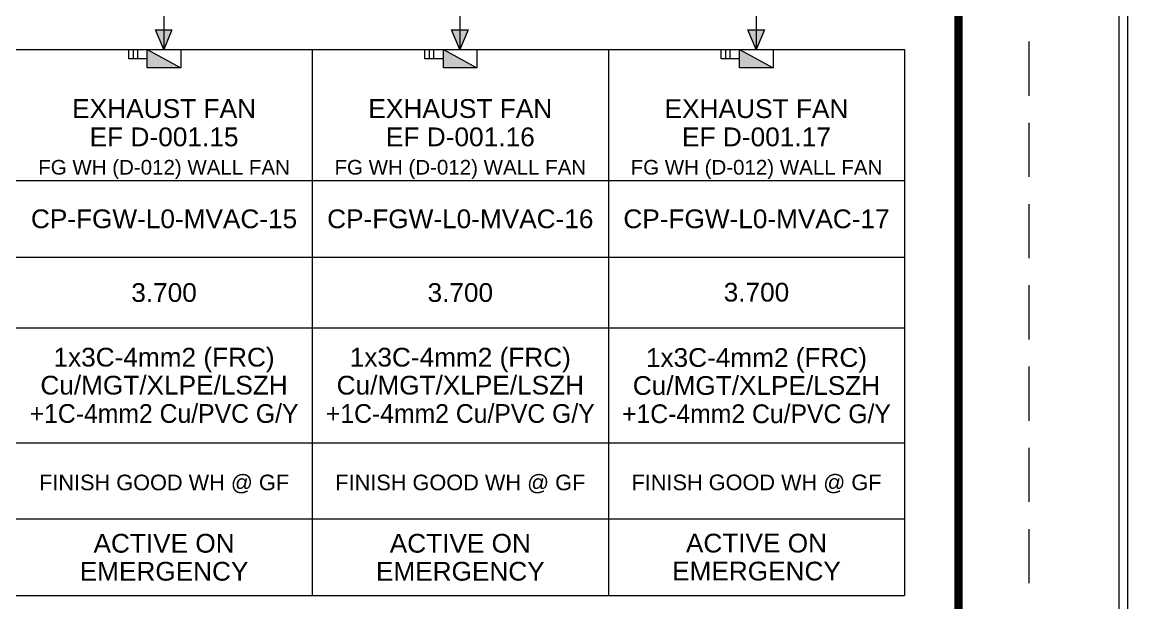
# Model space of a CAD drawing. Header units: millimetres. Extents: x -33055 to 42243, y -56860 to 24450.
# Drawn here: x 24951 to 37914, y 1727 to 8534 of the extents above; entities that cross this region are included whole.
import ezdxf
from ezdxf.enums import TextEntityAlignment as Align

# ---------------------------------------------------------------- set-up
doc = ezdxf.new("R2010")
doc.units = ezdxf.units.MM
for name, color, linetype in [('A-PATT-CONC', 7, 'Continuous'), ('E-BUSBAR', 7, 'Continuous'), ('E-CTRL', 7, 'Continuous'), ('E-FRAME', 7, 'Continuous'), ('E-SLD', 7, 'Continuous'), ('E-TABLE', 7, 'Continuous'), ('E-TEXT', 7, 'Continuous')]:
    doc.layers.add(name, color=color, linetype=linetype)
doc.styles.add('ARIAL', font='arial.ttf')

msp = doc.modelspace()

# ---------------------------------------------------------------- hatches: boundary and pattern name
at = {"layer": 'A-PATT-CONC'}
h = msp.add_hatch(color=7, dxfattribs=at)
h.dxf.hatch_style = 1
h.paths.add_polyline_path([(26416, 8215), (26810, 7999), (26416, 7999), (26416, 8215)])
h = msp.add_hatch(color=7, dxfattribs=at)
h.dxf.hatch_style = 1
h.paths.add_polyline_path([(29889, 8215), (30283, 7999), (29889, 7999), (29889, 8215)])
h = msp.add_hatch(color=7, dxfattribs=at)
h.dxf.hatch_style = 1
h.paths.add_polyline_path([(33362, 8215), (33755, 7999), (33362, 7999), (33362, 8215)])
at = {"layer": 'E-SLD'}
h = msp.add_hatch(color=7, dxfattribs=at)
h.dxf.hatch_style = 1
h.paths.add_polyline_path([(26513, 8443), (26708, 8443), (26611, 8215), (26513, 8443)])
h = msp.add_hatch(color=7, dxfattribs=at)
h.dxf.hatch_style = 1
h.paths.add_polyline_path([(29986, 8443), (30181, 8443), (30084, 8215), (29986, 8443)])
h = msp.add_hatch(color=7, dxfattribs=at)
h.dxf.hatch_style = 1
h.paths.add_polyline_path([(33459, 8444), (33654, 8444), (33556, 8215), (33459, 8444)])

# ---------------------------------------------------------------- linework, layer by layer
at = {"color": 7, "lineweight": 0}
for p, q in [((26255, 8105), (26255, 8202)), ((26306, 8105), (26306, 8202)), ((26416, 8215), (26810, 7999)), ((29728, 8105), (29728, 8202)), ((29779, 8105), (29779, 8202)), ((29889, 8215), (30283, 7999)), ((33201, 8105), (33201, 8203)), ((33251, 8105), (33251, 8203)), ((33362, 8215), (33755, 7999))]:
    msp.add_line(p, q, dxfattribs=at)
for points in [[(26416, 8105), (26200, 8105), (26200, 8202)], [(26810, 8215), (26810, 7999), (26416, 7999), (26416, 8215), (26810, 8215)], [(29889, 8105), (29673, 8105), (29673, 8202)], [(30283, 8215), (30283, 7999), (29889, 7999), (29889, 8215), (30283, 8215)], [(33362, 8105), (33146, 8105), (33146, 8203)], [(33755, 8215), (33755, 7999), (33362, 7999), (33362, 8215), (33755, 8215)]]:
    msp.add_lwpolyline(points, dxfattribs=at)
at = {"layer": 'A-PATT-CONC', "color": 7, "lineweight": 0}
for points in [[(26416, 8215), (26810, 7999), (26416, 7999), (26416, 8215)], [(29889, 8215), (30283, 7999), (29889, 7999), (29889, 8215)], [(33362, 8215), (33755, 7999), (33362, 7999), (33362, 8215)]]:
    msp.add_lwpolyline(points, dxfattribs=at)
at = {"layer": 'E-BUSBAR', "const_width": 100}
msp.add_lwpolyline([(35929, 14874), (35929, 337), (-25829, 337), (-25829, -3560)], dxfattribs=at)
at = {"layer": 'E-CTRL', "color": 7, "lineweight": 0}
for p, q in [((36758, 7672), (36758, 8307)), ((36758, 6720), (36758, 7354)), ((36758, 5767), (36758, 6402)), ((36758, 4814), (36758, 5450)), ((36758, 3862), (36758, 4497)), ((36758, 2910), (36758, 3544)), ((36758, 1957), (36758, 2592))]:
    msp.add_line(p, q, dxfattribs=at)
at = {"layer": 'E-FRAME', "color": 7, "lineweight": 0}
for points in [[(-33055, 24450), (-33055, -56699), (37914, -56699), (37914, 24450), (-33055, 24450)], [(-32966, 24348), (-32966, -56602), (37813, -56602), (37813, 24348), (-32966, 24348)]]:
    msp.add_lwpolyline(points, dxfattribs=at)
at = {"layer": 'E-SLD', "color": 7, "lineweight": 0}
for p, q in [((26611, 10962), (26611, 8215)), ((30084, 10962), (30084, 8215)), ((33556, 10960), (33556, 8215))]:
    msp.add_line(p, q, dxfattribs=at)
for points in [[(26611, 8215), (26513, 8443), (26708, 8443), (26611, 8215)], [(26513, 8443), (26708, 8443), (26611, 8215), (26513, 8443)], [(30084, 8215), (29986, 8443), (30181, 8443), (30084, 8215)], [(29986, 8443), (30181, 8443), (30084, 8215), (29986, 8443)], [(33556, 8215), (33459, 8444), (33654, 8444), (33556, 8215)], [(33459, 8444), (33654, 8444), (33556, 8215), (33459, 8444)]]:
    msp.add_lwpolyline(points, dxfattribs=at)
at = {"layer": 'E-TABLE', "color": 7, "lineweight": 0}
for p, q in [((-32967, 8215), (35297, 8215)), ((28351, 8215), (28351, 1815)), ((31824, 8215), (31824, 1815)), ((35297, 8215), (35297, 1815)), ((-32967, 6677), (35297, 6677)), ((-32967, 5781), (35297, 5781)), ((-32967, 4952), (35297, 4952)), ((-32967, 3604), (35297, 3604)), ((-32967, 2712), (35297, 2712)), ((-32967, 1815), (35297, 1815))]:
    msp.add_line(p, q, dxfattribs=at)

# ---------------------------------------------------------------- texts
at = {"layer": 'E-TEXT', "color": 7, "style": 'ARIAL'}
for s, height, p in [('EXHAUST FAN', 220.51, (26615, 7411)), ('EXHAUST FAN', 220.51, (30088, 7411)), ('EXHAUST FAN', 220.51, (33560, 7410)), ('EF D-001.15', 220.51, (26615, 7079)), ('EF D-001.16', 220.51, (30088, 7079)), ('EF D-001.17', 220.51, (33560, 7079)), ('FG WH (D-012) WALL FAN', 172.01, (26615, 6747)), ('FG WH (D-012) WALL FAN', 172.01, (30088, 6747)), ('FG WH (D-012) WALL FAN', 172.01, (33560, 6747)), ('CP-FGW-L0-MVAC-15', 219.75, (26615, 6119)), ('CP-FGW-L0-MVAC-16', 219.75, (30088, 6119)), ('CP-FGW-L0-MVAC-17', 219.75, (33560, 6119)), ('3.700', 219.7, (26615, 5255)), ('3.700', 219.7, (30088, 5255)), ('3.700', 219.7, (33560, 5259)), ('1x3C-4mm2 (FRC)', 219.75, (26615, 4497)), ('1x3C-4mm2 (FRC)', 219.75, (30088, 4497)), ('1x3C-4mm2 (FRC)', 219.75, (33560, 4493)), ('Cu/MGT/XLPE/LSZH', 219.75, (26615, 4169)), ('Cu/MGT/XLPE/LSZH', 219.75, (30088, 4169)), ('Cu/MGT/XLPE/LSZH', 219.75, (33560, 4165)), ('ACTIVE ON', 219.7, (26615, 2316)), ('ACTIVE ON', 219.7, (30088, 2316)), ('ACTIVE ON', 219.7, (33560, 2318)), ('EMERGENCY', 219.7, (26615, 1988)), ('EMERGENCY', 219.7, (30088, 1988)), ('EMERGENCY', 219.7, (33560, 1990))]:
    msp.add_text(s, height=height, dxfattribs=at).set_placement(p, align=Align.CENTER)
for s, height, width, p in [('+1C-4mm2 Cu/PVC G/Y', 219.75, 0.94498, (26615, 3837)), ('+1C-4mm2 Cu/PVC G/Y', 219.75, 0.94498, (30088, 3837)), ('+1C-4mm2 Cu/PVC G/Y', 219.75, 0.94498, (33560, 3834)), ('FINISH GOOD WH @ GF', 183.29, 0.994173, (33560, 3048)), ('FINISH GOOD WH @ GF', 183.29, 0.994173, (26615, 3047)), ('FINISH GOOD WH @ GF', 183.29, 0.994173, (30088, 3047))]:
    msp.add_text(s, height=height, dxfattribs=dict(at, width=width)).set_placement(p, align=Align.CENTER)

doc.saveas('drawing.dxf')
